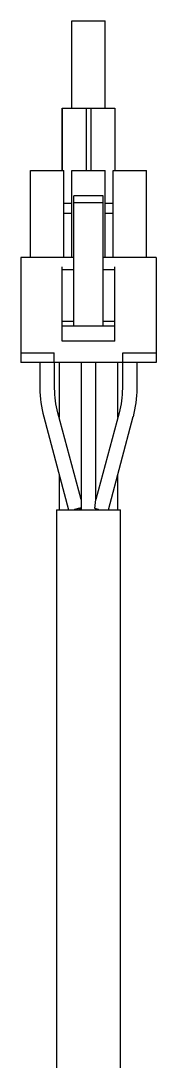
# Model space of a CAD drawing. Extents: x 0 to 1550, y -8 to 1198.
# Drawn here: x 34.1 to 47.9, y 666.1 to 772.1 of the extents above; entities that cross this region are included whole.
import ezdxf

# ---------------------------------------------------------------- set-up
doc = ezdxf.new("R2010")
doc.units = 0
doc.header["$LTSCALE"] = 0.5
doc.layers.add('MSM_CONTINUOUS', color=7, linetype='CONTINUOUS')

msp = doc.modelspace()

# ---------------------------------------------------------------- linework, layer by layer
at = {"layer": 'MSM_CONTINUOUS'}
for p, q in [((39.3, 763.25), (39.3, 772.15)), ((39.3, 763.25), (39.3, 772.15)), ((39.3, 772.15), (42.7, 772.15)), ((39.3, 763.25), (39.3, 772.15)), ((42.7, 763.25), (42.7, 772.15)), ((38.3, 762.3), (38.3, 763.25)), ((38.3, 763.25), (43.7, 763.25)), ((38.3, 763.25), (38.3, 756.9)), ((40.75, 763.25), (40.75, 756.9)), ((41.25, 763.25), (41.25, 756.9)), ((43.7, 763.25), (43.7, 756.9)), ((38.3, 762), (38.3, 762.3)), ((38.3, 756.9), (38.3, 762)), ((38.3, 760.2), (38.3, 760.5)), ((38.3, 760.5), (38.3, 760.31)), ((38.3, 760.31), (38.3, 756.9)), ((38.3, 756.9), (38.3, 760.2)), ((35.1, 748), (35.1, 756.9)), ((35.1, 756.9), (38.5, 756.9)), ((38.5, 748), (38.5, 756.9)), ((39.3, 756.9), (42.7, 756.9)), ((39.3, 748), (39.3, 756.9)), ((42.7, 748), (42.7, 756.9)), ((43.5, 748), (43.5, 756.9)), ((43.5, 756.9), (46.9, 756.9)), ((46.9, 748), (46.9, 756.9)), ((39.5, 741), (39.5, 754.3)), ((42.5, 754.3), (39.5, 754.3)), ((42.5, 741), (42.5, 754.3)), ((38.5, 753.55), (39.3, 753.55)), ((42.5, 753.6), (39.5, 753.6)), ((42.7, 753.55), (43.5, 753.55)), ((38.5, 752.55), (39.3, 752.55)), ((42.7, 752.55), (43.5, 752.55)), ((34.1, 748), (34.1, 737.3)), ((39.5, 748), (34.1, 748)), ((47.9, 748), (42.5, 748)), ((47.9, 748), (47.9, 737.3)), ((38.3, 739.5), (38.3, 747.05)), ((39.5, 746.75), (38.3, 746.75)), ((43.7, 746.75), (42.5, 746.75)), ((43.7, 739.5), (43.7, 747.05)), ((39.5, 741.5), (38.3, 741.5)), ((43.7, 741.5), (42.5, 741.5)), ((43.7, 741), (38.3, 741)), ((43.7, 739.5), (38.3, 739.5)), ((34.1, 738.3), (37.5, 738.3)), ((37.5, 737.3), (37.5, 738.3)), ((44.5, 737.3), (44.5, 738.3)), ((44.5, 738.3), (47.9, 738.3)), ((47.9, 737.3), (34.1, 737.3)), ((36.05, 737.3), (36.05, 734.67)), ((37.55, 734.67), (37.55, 737.3)), ((38, 737.3), (38, 731.72)), ((40.25, 737.3), (40.25, 722.3)), ((41.75, 723.33), (41.75, 737.3)), ((44, 731.72), (44, 737.3)), ((44.45, 737.3), (44.45, 734.66)), ((45.95, 734.66), (45.95, 737.3)), ((40.25, 723.33), (37.88, 732.17)), ((44.12, 732.17), (41.75, 723.33)), ((36.43, 731.78), (38.97, 722.3)), ((43.03, 722.3), (45.57, 731.79)), ((38, 725.93), (38, 722.3)), ((44, 722.3), (44, 725.93)), ((41.64, 722.43), (41.75, 723.33)), ((41.75, 722.3), (41.75, 722.39)), ((37.75, 722.3), (44.25, 722.3)), ((37.75, 722.3), (37.75, 622.3)), ((44.25, 622.3), (44.25, 722.3))]:
    msp.add_line(p, q, dxfattribs=at)
for points in [[(40.25, 722.47, 0), (40.25, 722.47, 0), (40.24, 722.47, 0), (40.24, 722.47, 0), (40.23, 722.47, 0), (40.23, 722.47, 0), (40.22, 722.47, 0), (40.22, 722.47, 0), (40.21, 722.47, 0), (40.21, 722.46, 0), (40.2, 722.46, 0), (40.2, 722.46, 0), (40.2, 722.46, 0), (40.19, 722.46, 0), (40.19, 722.46, 0), (40.18, 722.46, 0), (40.18, 722.46, 0), (40.17, 722.46, 0), (40.17, 722.46, 0), (40.16, 722.45, 0), (40.16, 722.45, 0), (40.15, 722.45, 0), (40.15, 722.45, 0), (40.14, 722.45, 0), (40.14, 722.45, 0), (40.13, 722.45, 0), (40.13, 722.45, 0), (40.12, 722.45, 0), (40.12, 722.44, 0), (40.11, 722.44, 0), (40.11, 722.44, 0), (40.1, 722.44, 0), (40.1, 722.44, 0), (40.09, 722.44, 0), (40.08, 722.44, 0), (40.08, 722.44, 0), (40.07, 722.43, 0), (40.07, 722.43, 0), (40.06, 722.43, 0), (40.06, 722.43, 0), (40.05, 722.43, 0), (40.05, 722.43, 0), (40.04, 722.43, 0), (40.04, 722.43, 0), (40.03, 722.42, 0), (40.02, 722.42, 0), (40.02, 722.42, 0), (40.01, 722.42, 0), (40.01, 722.42, 0), (40, 722.42, 0), (40, 722.42, 0), (39.99, 722.42, 0), (39.99, 722.41, 0), (39.98, 722.41, 0), (39.97, 722.41, 0), (39.97, 722.41, 0), (39.96, 722.41, 0), (39.96, 722.41, 0), (39.95, 722.41, 0), (39.95, 722.4, 0), (39.94, 722.4, 0), (39.93, 722.4, 0), (39.93, 722.4, 0), (39.92, 722.4, 0), (39.92, 722.4, 0), (39.91, 722.4, 0), (39.9, 722.39, 0), (39.9, 722.39, 0), (39.89, 722.39, 0), (39.89, 722.39, 0), (39.88, 722.39, 0), (39.88, 722.39, 0), (39.87, 722.39, 0), (39.86, 722.38, 0), (39.86, 722.38, 0), (39.85, 722.38, 0), (39.85, 722.38, 0), (39.84, 722.38, 0), (39.83, 722.38, 0), (39.83, 722.38, 0), (39.82, 722.37, 0), (39.82, 722.37, 0), (39.81, 722.37, 0), (39.8, 722.37, 0), (39.8, 722.37, 0), (39.79, 722.37, 0), (39.79, 722.36, 0), (39.78, 722.36, 0), (39.77, 722.36, 0), (39.77, 722.36, 0), (39.76, 722.36, 0), (39.76, 722.36, 0), (39.75, 722.36, 0), (39.74, 722.35, 0), (39.74, 722.35, 0), (39.73, 722.35, 0), (39.73, 722.35, 0), (39.72, 722.35, 0), (39.71, 722.35, 0), (39.71, 722.34, 0), (39.7, 722.34, 0), (39.7, 722.34, 0), (39.69, 722.34, 0), (39.68, 722.34, 0), (39.68, 722.34, 0), (39.67, 722.33, 0), (39.67, 722.33, 0), (39.66, 722.33, 0), (39.65, 722.33, 0), (39.65, 722.33, 0), (39.64, 722.33, 0), (39.64, 722.32, 0), (39.63, 722.32, 0), (39.62, 722.32, 0), (39.62, 722.32, 0), (39.61, 722.32, 0), (39.61, 722.32, 0), (39.6, 722.31, 0), (39.59, 722.31, 0), (39.59, 722.31, 0), (39.58, 722.31, 0), (39.58, 722.31, 0), (39.57, 722.31, 0), (39.57, 722.3, 0), (39.56, 722.3, 0), (39.55, 722.3, 0), (39.55, 722.3, 0), (39.54, 722.3, 0), (39.54, 722.3, 0)], [(39.96, 722.3, 0), (39.97, 722.3, 0), (39.97, 722.3, 0), (39.97, 722.3, 0), (39.97, 722.3, 0), (39.98, 722.3, 0), (39.98, 722.3, 0), (39.98, 722.3, 0), (39.98, 722.3, 0), (39.99, 722.3, 0), (39.99, 722.3, 0), (39.99, 722.3, 0), (39.99, 722.3, 0), (40, 722.3, 0), (40, 722.31, 0), (40, 722.31, 0), (40, 722.31, 0), (40.01, 722.31, 0), (40.01, 722.31, 0), (40.01, 722.31, 0), (40.01, 722.31, 0), (40.02, 722.31, 0), (40.02, 722.31, 0), (40.02, 722.31, 0), (40.02, 722.31, 0), (40.02, 722.31, 0), (40.03, 722.32, 0), (40.03, 722.32, 0), (40.03, 722.32, 0), (40.03, 722.32, 0), (40.04, 722.32, 0), (40.04, 722.32, 0), (40.04, 722.32, 0), (40.04, 722.32, 0), (40.05, 722.32, 0), (40.05, 722.32, 0), (40.05, 722.32, 0), (40.05, 722.32, 0), (40.06, 722.32, 0), (40.06, 722.32, 0), (40.06, 722.33, 0), (40.06, 722.33, 0), (40.07, 722.33, 0), (40.07, 722.33, 0), (40.07, 722.33, 0), (40.07, 722.33, 0), (40.08, 722.33, 0), (40.08, 722.33, 0), (40.08, 722.33, 0), (40.08, 722.33, 0), (40.08, 722.33, 0), (40.09, 722.33, 0), (40.09, 722.33, 0), (40.09, 722.33, 0), (40.09, 722.34, 0), (40.1, 722.34, 0), (40.1, 722.34, 0), (40.1, 722.34, 0), (40.1, 722.34, 0), (40.1, 722.34, 0), (40.11, 722.34, 0), (40.11, 722.34, 0), (40.11, 722.34, 0), (40.11, 722.34, 0), (40.12, 722.34, 0), (40.12, 722.34, 0), (40.12, 722.34, 0), (40.12, 722.34, 0), (40.13, 722.35, 0), (40.13, 722.35, 0), (40.13, 722.35, 0), (40.13, 722.35, 0), (40.13, 722.35, 0), (40.14, 722.35, 0), (40.14, 722.35, 0), (40.14, 722.35, 0), (40.14, 722.35, 0), (40.15, 722.35, 0), (40.15, 722.35, 0), (40.15, 722.35, 0), (40.15, 722.35, 0), (40.15, 722.35, 0), (40.16, 722.36, 0), (40.16, 722.36, 0), (40.16, 722.36, 0), (40.16, 722.36, 0), (40.16, 722.36, 0), (40.17, 722.36, 0), (40.17, 722.36, 0), (40.17, 722.36, 0), (40.17, 722.36, 0), (40.18, 722.36, 0), (40.18, 722.36, 0), (40.18, 722.36, 0), (40.18, 722.36, 0), (40.18, 722.36, 0), (40.19, 722.36, 0), (40.19, 722.37, 0), (40.19, 722.37, 0), (40.19, 722.37, 0), (40.19, 722.37, 0), (40.2, 722.37, 0), (40.2, 722.37, 0), (40.2, 722.37, 0), (40.2, 722.37, 0), (40.2, 722.37, 0), (40.21, 722.37, 0), (40.21, 722.37, 0), (40.21, 722.37, 0), (40.21, 722.37, 0), (40.21, 722.37, 0), (40.22, 722.38, 0), (40.22, 722.38, 0), (40.22, 722.38, 0), (40.22, 722.38, 0), (40.22, 722.38, 0), (40.23, 722.38, 0), (40.23, 722.38, 0), (40.23, 722.38, 0), (40.23, 722.38, 0), (40.23, 722.38, 0), (40.24, 722.38, 0), (40.24, 722.38, 0), (40.24, 722.38, 0), (40.24, 722.38, 0), (40.24, 722.38, 0), (40.25, 722.38, 0), (40.25, 722.38, 0), (40.25, 722.39, 0)], [(42.05, 722.3, 0), (42.04, 722.3, 0), (42.04, 722.3, 0), (42.04, 722.3, 0), (42.03, 722.3, 0), (42.03, 722.3, 0), (42.02, 722.3, 0), (42.02, 722.3, 0), (42.02, 722.3, 0), (42.01, 722.31, 0), (42.01, 722.31, 0), (42, 722.31, 0), (42, 722.31, 0), (42, 722.31, 0), (41.99, 722.31, 0), (41.99, 722.31, 0), (41.99, 722.31, 0), (41.98, 722.32, 0), (41.98, 722.32, 0), (41.97, 722.32, 0), (41.97, 722.32, 0), (41.97, 722.32, 0), (41.96, 722.32, 0), (41.96, 722.32, 0), (41.96, 722.32, 0), (41.95, 722.32, 0), (41.95, 722.33, 0), (41.94, 722.33, 0), (41.94, 722.33, 0), (41.94, 722.33, 0), (41.93, 722.33, 0), (41.93, 722.33, 0), (41.93, 722.33, 0), (41.92, 722.33, 0), (41.92, 722.33, 0), (41.91, 722.34, 0), (41.91, 722.34, 0), (41.91, 722.34, 0), (41.9, 722.34, 0), (41.9, 722.34, 0), (41.9, 722.34, 0), (41.89, 722.34, 0), (41.89, 722.34, 0), (41.89, 722.34, 0), (41.88, 722.35, 0), (41.88, 722.35, 0), (41.87, 722.35, 0), (41.87, 722.35, 0), (41.87, 722.35, 0), (41.86, 722.35, 0), (41.86, 722.35, 0), (41.86, 722.35, 0), (41.85, 722.35, 0), (41.85, 722.36, 0), (41.85, 722.36, 0), (41.84, 722.36, 0), (41.84, 722.36, 0), (41.84, 722.36, 0), (41.83, 722.36, 0), (41.83, 722.36, 0), (41.83, 722.36, 0), (41.82, 722.36, 0), (41.82, 722.37, 0), (41.82, 722.37, 0), (41.81, 722.37, 0), (41.81, 722.37, 0), (41.81, 722.37, 0), (41.8, 722.37, 0), (41.8, 722.37, 0), (41.8, 722.37, 0), (41.79, 722.37, 0), (41.79, 722.38, 0), (41.79, 722.38, 0), (41.78, 722.38, 0), (41.78, 722.38, 0), (41.78, 722.38, 0), (41.77, 722.38, 0), (41.77, 722.38, 0), (41.77, 722.38, 0), (41.77, 722.38, 0), (41.76, 722.38, 0), (41.76, 722.38, 0), (41.76, 722.39, 0), (41.75, 722.39, 0), (41.75, 722.39, 0), (41.75, 722.39, 0), (41.74, 722.39, 0), (41.74, 722.39, 0), (41.74, 722.39, 0), (41.74, 722.39, 0), (41.73, 722.39, 0), (41.73, 722.39, 0), (41.73, 722.4, 0), (41.72, 722.4, 0), (41.72, 722.4, 0), (41.72, 722.4, 0), (41.72, 722.4, 0), (41.71, 722.4, 0), (41.71, 722.4, 0), (41.71, 722.4, 0), (41.7, 722.4, 0), (41.7, 722.4, 0), (41.7, 722.41, 0), (41.7, 722.41, 0), (41.69, 722.41, 0), (41.69, 722.41, 0), (41.69, 722.41, 0), (41.69, 722.41, 0), (41.68, 722.41, 0), (41.68, 722.41, 0), (41.68, 722.41, 0), (41.68, 722.41, 0), (41.67, 722.41, 0), (41.67, 722.42, 0), (41.67, 722.42, 0), (41.67, 722.42, 0), (41.66, 722.42, 0), (41.66, 722.42, 0), (41.66, 722.42, 0), (41.66, 722.42, 0), (41.65, 722.42, 0), (41.65, 722.42, 0), (41.65, 722.42, 0), (41.65, 722.42, 0), (41.64, 722.43, 0), (41.64, 722.43, 0), (41.64, 722.43, 0), (41.64, 722.43, 0), (41.64, 722.43, 0)]]:
    msp.add_polyline3d(points, dxfattribs=at)
for centre, radius, start, end in [((47.2, 734.67), 11.15, 179.9911, 195.0006), ((34.84, 734.66), 11.11, 345, 0.006)]:
    msp.add_arc(centre, radius, start, end, dxfattribs=at)
at = {"layer": 'MSM_CONTINUOUS', "extrusion": (0, 0, -1)}
for centre, radius, start, end in [((-47.2, 734.67), 9.65, 345.0035, 0.008), ((-34.84, 734.66), 9.61, 179.9909, 195.0002)]:
    msp.add_arc(centre, radius, start, end, dxfattribs=at)

doc.saveas('drawing.dxf')
